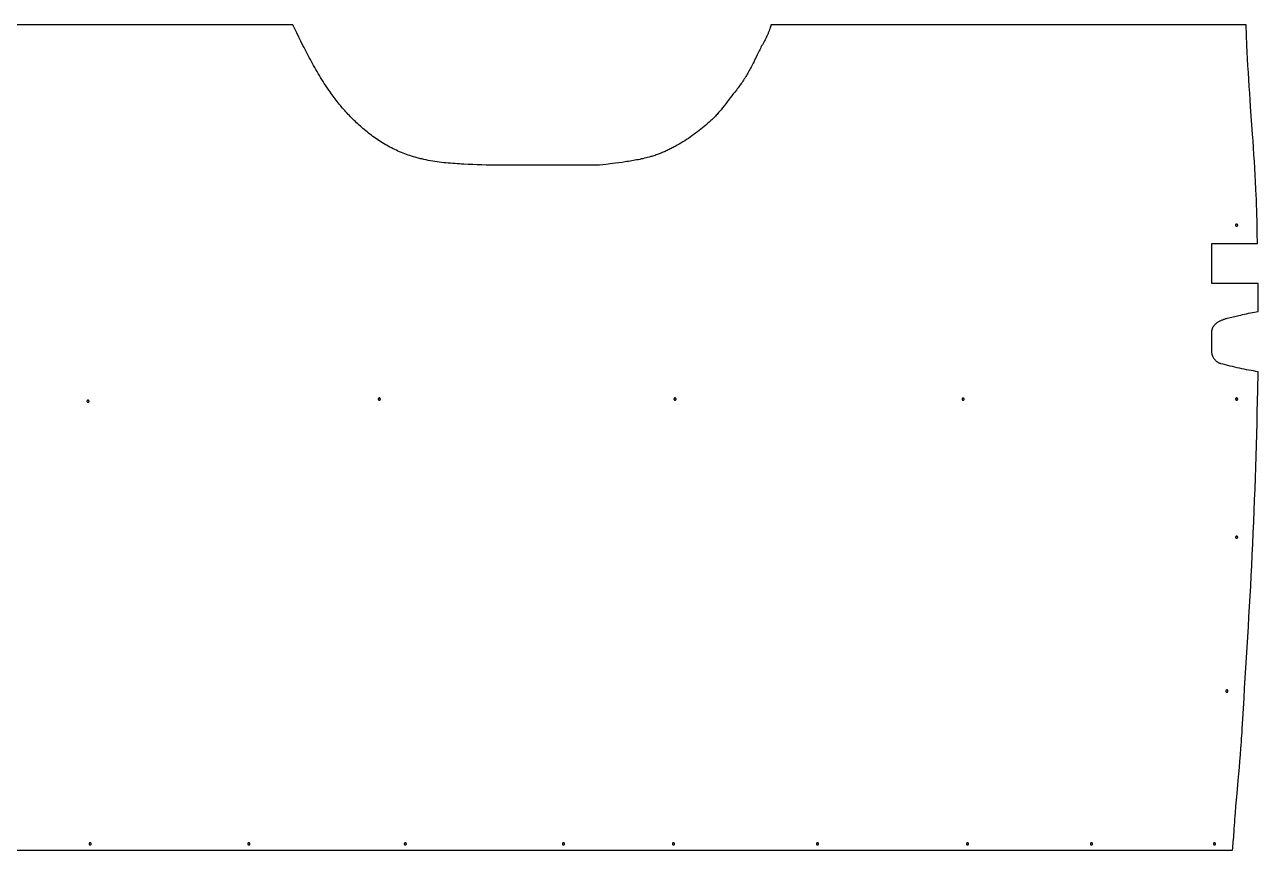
# Model space of a CAD drawing. Extents: x 123 to 9383, y -9826 to -282.
# Drawn here: x 2188 to 4466, y -6494 to -4970 of the extents above; entities that cross this region are included whole.
import ezdxf

# ---------------------------------------------------------------- set-up
doc = ezdxf.new("R2010")
doc.units = 0
doc.layers.add('Default_Layer', color=1, linetype='CONTINUOUS')

msp = doc.modelspace()

# ---------------------------------------------------------------- linework, layer by layer
at = {"layer": 'Default_Layer'}
msp.add_lwpolyline([(1762.6, -6494.4), (4418.1, -6494.4), (4418.1, -6494.4), (4418.1, -6494.4), (4418.2, -6493.7), (4418.4, -6490.2), (4418.7, -6486.7), (4419, -6482.6), (4419.4, -6478.5), (4420.1, -6470.4), (4420.5, -6465), (4420.8, -6460.6), (4421.2, -6454.6), (4421.6, -6448.7), (4422, -6442.7), (4422.4, -6436.8), (4422.9, -6430.8), (4423.4, -6424.9), (4424.3, -6413), (4425.3, -6401.1), (4426.4, -6389.2), (4428.5, -6365.4), (4429.6, -6353.5), (4430.6, -6341.7), (4431.6, -6329.8), (4432.6, -6317.9), (4433.5, -6306), (4434, -6300), (4434.4, -6294.1), (4434.8, -6288.1), (4435.2, -6282.2), (4435.6, -6276.2), (4435.9, -6270.3), (4437, -6251.4), (4438.1, -6232.6), (4439.2, -6213.8), (4440.3, -6195), (4442.6, -6157.3), (4444.9, -6119.6), (4447.2, -6082), (4448.3, -6063.1), (4449.4, -6044.3), (4450.4, -6025.5), (4451.5, -6006.6), (4452.5, -5987.8), (4453.5, -5969), (4454.4, -5948.7), (4455.4, -5928.5), (4456.3, -5908.3), (4457.2, -5888.1), (4458, -5867.8), (4458.7, -5847.6), (4459.5, -5827.4), (4460.2, -5807.1), (4460.8, -5786.9), (4461.5, -5766.7), (4462.1, -5746.4), (4462.6, -5726.2), (4463.2, -5706), (4463.7, -5685.7), (4464.2, -5665.5), (4464.7, -5645.2), (4465.6, -5611), (4461.2, -5610.3), (4456.9, -5609.6), (4452.5, -5608.8), (4448.2, -5608), (4443.8, -5607.2), (4439.5, -5606.3), (4435.2, -5605.4), (4430.8, -5604.5), (4426.5, -5603.5), (4422.2, -5602.5), (4417.9, -5601.5), (4413.6, -5600.5), (4409.3, -5599.4), (4405.1, -5598.4), (4400.8, -5597.3), (4396.5, -5596.2), (4395.6, -5595.9), (4394.7, -5595.6), (4393.8, -5595.3), (4393, -5594.9), (4392.2, -5594.5), (4391.4, -5594), (4390.6, -5593.6), (4389.8, -5593), (4389.1, -5592.5), (4388.4, -5591.9), (4387.7, -5591.3), (4387, -5590.7), (4386.4, -5590), (4385.8, -5589.3), (4385.2, -5588.6), (4384.6, -5587.9), (4384.1, -5587.1), (4383.5, -5586.3), (4383.1, -5585.5), (4382.6, -5584.7), (4382.2, -5583.9), (4381.8, -5583.1), (4381.4, -5582.2), (4381.1, -5581.4), (4380.8, -5580.5), (4380.6, -5579.6), (4380.4, -5578.7), (4380.2, -5577.8), (4380, -5576.9), (4379.9, -5576), (4379.8, -5575.1), (4379.8, -5574.2), (4379.8, -5536.9), (4379.9, -5536.2), (4379.9, -5535.6), (4380, -5534.9), (4380.1, -5534.3), (4380.3, -5533.7), (4380.4, -5533), (4380.6, -5532.4), (4380.8, -5531.8), (4381, -5531.3), (4381.2, -5530.7), (4381.4, -5530.1), (4381.7, -5529.6), (4381.9, -5529), (4382.2, -5528.5), (4382.5, -5528), (4382.8, -5527.4), (4383.2, -5526.9), (4383.5, -5526.4), (4383.9, -5525.9), (4384.2, -5525.5), (4384.6, -5525), (4385, -5524.5), (4385.9, -5523.6), (4386.7, -5522.8), (4387.7, -5521.9), (4388.6, -5521.1), (4389.6, -5520.4), (4390.7, -5519.7), (4391.7, -5519), (4392.8, -5518.3), (4393.9, -5517.7), (4395.1, -5517.1), (4396.2, -5516.5), (4397.4, -5516), (4398.6, -5515.4), (4399.8, -5515), (4401, -5514.5), (4402.2, -5514.1), (4403.4, -5513.7), (4404.6, -5513.3), (4405.8, -5513), (4407, -5512.6), (4408.2, -5512.3), (4422.2, -5508.9), (4429.4, -5507.1), (4433, -5506.3), (4436.6, -5505.5), (4440.2, -5504.7), (4443.8, -5503.9), (4447.4, -5503.1), (4451.1, -5502.4), (4454.7, -5501.8), (4458.3, -5501.1), (4461.9, -5500.6), (4465.4, -5500), (4465.4, -5448.2), (4379.6, -5448.2), (4379.6, -5374), (4463.8, -5374), (4463.8, -5367.7), (4463.7, -5361.4), (4463.7, -5355.1), (4463.6, -5348.7), (4463.5, -5342.4), (4463.4, -5336.1), (4463.3, -5329.8), (4463.1, -5323.5), (4462.9, -5317.2), (4462.7, -5310.9), (4462.5, -5304.6), (4462.3, -5298.3), (4462, -5292), (4461.7, -5285.7), (4461.2, -5273.1), (4460.5, -5260.5), (4459.8, -5247.9), (4459.1, -5235.3), (4458.3, -5222.7), (4457.5, -5210.2), (4456.7, -5197.6), (4455.8, -5185), (4455, -5172.4), (4453.2, -5147.2), (4451.4, -5122), (4450.5, -5109.4), (4449.7, -5096.8), (4448.8, -5084.2), (4448, -5071.5), (4447.2, -5058.9), (4446.5, -5046.3), (4445.8, -5033.7), (4445.1, -5021), (4444.5, -5008.4), (4444.2, -5002.1), (4444, -4995.8), (4443.7, -4989.4), (4443.5, -4983.1), (4443.3, -4976.8), (4443.1, -4970.4), (3565.8, -4970.4), (3565.8, -4970.6), (3565.8, -4970.8), (3565.7, -4971.2), (3565.6, -4971.6), (3565.5, -4972.1), (3565.2, -4973.1), (3564.9, -4974), (3564.7, -4974.7), (3564.5, -4975.3), (3564.1, -4976.6), (3563.7, -4977.8), (3563.2, -4979.1), (3562.1, -4981.6), (3561.6, -4982.9), (3561.2, -4984.1), (3560.7, -4985.3), (3560.3, -4986.5), (3559.8, -4987.7), (3559.3, -4988.9), (3558.8, -4990.1), (3558.2, -4991.3), (3557.1, -4993.6), (3556, -4995.9), (3554.8, -4998.3), (3553.6, -5000.5), (3552.3, -5002.8), (3549.8, -5007.4), (3548.5, -5009.7), (3547.3, -5011.9), (3546.1, -5014.2), (3544.9, -5016.5), (3543.7, -5018.8), (3542.7, -5021.2), (3540.5, -5025.8), (3538.4, -5030.4), (3536.2, -5034.9), (3533.9, -5039.5), (3532.8, -5041.7), (3531.6, -5044), (3530.4, -5046.3), (3529.3, -5048.5), (3528.1, -5050.8), (3526.8, -5053), (3525.6, -5055.2), (3524.4, -5057.4), (3523.1, -5059.6), (3521.8, -5061.8), (3520.5, -5064), (3519.2, -5066.2), (3517.8, -5068.3), (3516.5, -5070.5), (3515.1, -5072.6), (3513.7, -5074.7), (3512.3, -5076.9), (3510.9, -5078.9), (3509.4, -5081), (3507.9, -5083.1), (3506.4, -5085.1), (3504.9, -5087.1), (3503.4, -5089.1), (3501.8, -5091.1), (3498.9, -5094.7), (3496.1, -5098.3), (3493.3, -5102), (3490.6, -5105.6), (3485, -5112.9), (3482.2, -5116.6), (3479.4, -5120.2), (3476.5, -5123.8), (3475, -5125.6), (3473.6, -5127.4), (3472.1, -5129.1), (3470.6, -5130.9), (3469.1, -5132.6), (3467.6, -5134.3), (3466.1, -5136), (3464.6, -5137.7), (3463, -5139.4), (3461.4, -5141.1), (3459.8, -5142.7), (3458.2, -5144.3), (3456.5, -5145.9), (3454.8, -5147.5), (3451.8, -5150.2), (3448.8, -5152.9), (3445.7, -5155.6), (3442.6, -5158.3), (3439.4, -5160.9), (3436.3, -5163.4), (3433.1, -5165.9), (3429.8, -5168.4), (3426.5, -5170.8), (3423.3, -5173.2), (3419.9, -5175.6), (3416.6, -5177.9), (3413.2, -5180.2), (3409.8, -5182.4), (3406.4, -5184.6), (3402.9, -5186.8), (3399.5, -5188.9), (3395.9, -5191), (3392.4, -5193), (3388.8, -5195), (3387.1, -5196), (3385.3, -5197), (3383.4, -5197.9), (3381.6, -5198.9), (3379.8, -5199.8), (3378, -5200.7), (3376.1, -5201.6), (3374.3, -5202.4), (3372.4, -5203.3), (3370.6, -5204.2), (3368.7, -5205), (3366.8, -5205.8), (3365, -5206.6), (3363.1, -5207.4), (3361.2, -5208.1), (3359.3, -5208.8), (3357.4, -5209.6), (3355.5, -5210.3), (3353.5, -5210.9), (3351.6, -5211.6), (3349.7, -5212.2), (3347.7, -5212.8), (3345.8, -5213.4), (3343.8, -5214), (3340.9, -5214.8), (3338, -5215.6), (3335.1, -5216.3), (3332.2, -5217), (3329.3, -5217.7), (3326.3, -5218.3), (3323.4, -5219), (3320.5, -5219.6), (3317.5, -5220.1), (3314.6, -5220.7), (3311.6, -5221.2), (3308.6, -5221.7), (3305.7, -5222.2), (3302.7, -5222.7), (3299.7, -5223.2), (3296.8, -5223.6), (3290.8, -5224.5), (3284.8, -5225.3), (3278.9, -5226), (3272.9, -5226.8), (3261, -5228.2), (3255, -5228.9), (3249.1, -5229.6), (3093.1, -5229.6), (3040, -5229.6), (3031.7, -5229.3), (3023.5, -5228.9), (3015.2, -5228.6), (3006.9, -5228.2), (2998.6, -5227.8), (2994.5, -5227.6), (2990.3, -5227.4), (2986.2, -5227.1), (2982.1, -5226.9), (2978, -5226.6), (2973.9, -5226.2), (2969.7, -5225.9), (2965.6, -5225.5), (2961.5, -5225.1), (2957.4, -5224.6), (2953.3, -5224.1), (2949.2, -5223.5), (2945.2, -5222.9), (2941.1, -5222.3), (2937, -5221.6), (2932.9, -5220.9), (2928.9, -5220.1), (2924.8, -5219.2), (2922.8, -5218.8), (2920.8, -5218.3), (2918.8, -5217.8), (2916.7, -5217.3), (2914.7, -5216.8), (2912.7, -5216.3), (2910.7, -5215.7), (2908.7, -5215.1), (2905.4, -5214.2), (2902.2, -5213.2), (2899, -5212.1), (2895.8, -5211), (2892.6, -5209.9), (2889.4, -5208.7), (2886.3, -5207.5), (2883.2, -5206.2), (2880.1, -5204.9), (2877, -5203.6), (2874, -5202.2), (2870.9, -5200.7), (2867.9, -5199.3), (2864.9, -5197.7), (2861.9, -5196.2), (2859, -5194.6), (2856.1, -5193), (2853.2, -5191.3), (2850.3, -5189.6), (2847.4, -5187.8), (2844.6, -5186), (2841.7, -5184.2), (2838.9, -5182.3), (2836.2, -5180.5), (2833.4, -5178.5), (2830.7, -5176.6), (2828, -5174.6), (2825.3, -5172.5), (2822.6, -5170.5), (2820, -5168.4), (2817.4, -5166.2), (2814.8, -5164.1), (2812.4, -5162), (2810, -5160), (2807.6, -5157.9), (2805.3, -5155.8), (2803, -5153.6), (2800.7, -5151.5), (2798.4, -5149.3), (2796.1, -5147.1), (2793.9, -5144.9), (2791.7, -5142.7), (2789.5, -5140.5), (2787.3, -5138.2), (2785.2, -5135.9), (2783, -5133.6), (2780.9, -5131.3), (2778.8, -5129), (2776.7, -5126.6), (2774.7, -5124.3), (2772.6, -5121.9), (2770.6, -5119.5), (2768.6, -5117), (2766.7, -5114.6), (2764.7, -5112.1), (2762.8, -5109.7), (2760.8, -5107.2), (2758.9, -5104.7), (2757.1, -5102.2), (2755.2, -5099.6), (2753.4, -5097.1), (2751.5, -5094.5), (2749.7, -5091.9), (2748, -5089.4), (2745.6, -5085.8), (2743.3, -5082.3), (2740.9, -5078.8), (2738.7, -5075.2), (2736.4, -5071.6), (2734.2, -5068), (2732, -5064.4), (2729.8, -5060.7), (2727.7, -5057.1), (2725.5, -5053.4), (2723.4, -5049.7), (2721.3, -5046), (2719.3, -5042.3), (2717.2, -5038.6), (2715.2, -5034.8), (2713.2, -5031.1), (2711.2, -5027.3), (2709.3, -5023.6), (2707.3, -5019.8), (2705.4, -5016), (2703.5, -5012.3), (2701.6, -5008.5), (2697.8, -5000.9), (2694.1, -4993.3), (2690.4, -4985.6), (2686.7, -4978), (2683.1, -4970.4), (1818, -4970.4)], dxfattribs=at)
for points in [[(4423.6, -5340.4), (4423.6, -5340.6), (4423.6, -5340.8), (4423.7, -5341), (4423.7, -5341.2), (4423.8, -5341.4), (4423.9, -5341.6), (4424, -5341.7), (4424.2, -5341.8), (4424.3, -5342), (4424.4, -5342.1), (4424.6, -5342.2), (4424.8, -5342.3), (4425, -5342.3), (4425.2, -5342.4), (4425.4, -5342.4), (4425.6, -5342.4), (4425.8, -5342.4), (4426, -5342.4), (4426.2, -5342.3), (4426.3, -5342.3), (4426.5, -5342.2), (4426.7, -5342.1), (4426.8, -5342), (4427, -5341.8), (4427.1, -5341.7), (4427.2, -5341.6), (4427.3, -5341.4), (4427.4, -5341.2), (4427.5, -5341), (4427.5, -5340.8), (4427.6, -5340.6), (4427.6, -5340.4), (4427.6, -5340.2), (4427.5, -5340), (4427.5, -5339.8), (4427.4, -5339.7), (4427.3, -5339.5), (4427.2, -5339.3), (4427.1, -5339.2), (4427, -5339), (4426.8, -5338.9), (4426.7, -5338.8), (4426.5, -5338.7), (4426.3, -5338.6), (4426.2, -5338.5), (4426, -5338.5), (4425.8, -5338.4), (4425.6, -5338.4), (4425.4, -5338.4), (4425.2, -5338.5), (4425, -5338.5), (4424.8, -5338.6), (4424.6, -5338.7), (4424.4, -5338.8), (4424.3, -5338.9), (4424.2, -5339), (4424, -5339.2), (4423.9, -5339.3), (4423.8, -5339.5), (4423.7, -5339.7), (4423.7, -5339.8), (4423.6, -5340), (4423.6, -5340.2), (4423.6, -5340.4)], [(2302.6, -5665.4), (2302.6, -5665.6), (2302.6, -5665.8), (2302.7, -5666), (2302.7, -5666.2), (2302.8, -5666.4), (2302.9, -5666.6), (2303, -5666.7), (2303.2, -5666.8), (2303.3, -5667), (2303.4, -5667.1), (2303.6, -5667.2), (2303.8, -5667.3), (2304, -5667.3), (2304.2, -5667.4), (2304.4, -5667.4), (2304.6, -5667.4), (2304.8, -5667.4), (2305, -5667.4), (2305.2, -5667.3), (2305.3, -5667.3), (2305.5, -5667.2), (2305.7, -5667.1), (2305.8, -5667), (2306, -5666.8), (2306.1, -5666.7), (2306.2, -5666.6), (2306.3, -5666.4), (2306.4, -5666.2), (2306.5, -5666), (2306.5, -5665.8), (2306.6, -5665.6), (2306.6, -5665.4), (2306.6, -5665.2), (2306.5, -5665), (2306.5, -5664.8), (2306.4, -5664.7), (2306.3, -5664.5), (2306.2, -5664.3), (2306.1, -5664.2), (2306, -5664), (2305.8, -5663.9), (2305.7, -5663.8), (2305.5, -5663.7), (2305.3, -5663.6), (2305.2, -5663.5), (2305, -5663.5), (2304.8, -5663.4), (2304.6, -5663.4), (2304.4, -5663.4), (2304.2, -5663.5), (2304, -5663.5), (2303.8, -5663.6), (2303.6, -5663.7), (2303.4, -5663.8), (2303.3, -5663.9), (2303.2, -5664), (2303, -5664.2), (2302.9, -5664.3), (2302.8, -5664.5), (2302.7, -5664.7), (2302.7, -5664.8), (2302.6, -5665), (2302.6, -5665.2), (2302.6, -5665.4)], [(2840.6, -5661.4), (2840.6, -5661.6), (2840.6, -5661.8), (2840.7, -5662), (2840.7, -5662.2), (2840.8, -5662.4), (2840.9, -5662.6), (2841, -5662.7), (2841.2, -5662.8), (2841.3, -5663), (2841.4, -5663.1), (2841.6, -5663.2), (2841.8, -5663.3), (2842, -5663.3), (2842.2, -5663.4), (2842.4, -5663.4), (2842.6, -5663.4), (2842.8, -5663.4), (2843, -5663.4), (2843.2, -5663.3), (2843.3, -5663.3), (2843.5, -5663.2), (2843.7, -5663.1), (2843.8, -5663), (2844, -5662.8), (2844.1, -5662.7), (2844.2, -5662.6), (2844.3, -5662.4), (2844.4, -5662.2), (2844.5, -5662), (2844.5, -5661.8), (2844.6, -5661.6), (2844.6, -5661.4), (2844.6, -5661.2), (2844.5, -5661), (2844.5, -5660.8), (2844.4, -5660.7), (2844.3, -5660.5), (2844.2, -5660.3), (2844.1, -5660.2), (2844, -5660), (2843.8, -5659.9), (2843.7, -5659.8), (2843.5, -5659.7), (2843.3, -5659.6), (2843.2, -5659.5), (2843, -5659.5), (2842.8, -5659.4), (2842.6, -5659.4), (2842.4, -5659.4), (2842.2, -5659.5), (2842, -5659.5), (2841.8, -5659.6), (2841.6, -5659.7), (2841.4, -5659.8), (2841.3, -5659.9), (2841.2, -5660), (2841, -5660.2), (2840.9, -5660.3), (2840.8, -5660.5), (2840.7, -5660.7), (2840.7, -5660.8), (2840.6, -5661), (2840.6, -5661.2), (2840.6, -5661.4)], [(3386.6, -5661.4), (3386.6, -5661.6), (3386.6, -5661.8), (3386.7, -5662), (3386.7, -5662.2), (3386.8, -5662.4), (3386.9, -5662.6), (3387, -5662.7), (3387.2, -5662.8), (3387.3, -5663), (3387.4, -5663.1), (3387.6, -5663.2), (3387.8, -5663.3), (3388, -5663.3), (3388.2, -5663.4), (3388.4, -5663.4), (3388.6, -5663.4), (3388.8, -5663.4), (3389, -5663.4), (3389.2, -5663.3), (3389.3, -5663.3), (3389.5, -5663.2), (3389.7, -5663.1), (3389.8, -5663), (3390, -5662.8), (3390.1, -5662.7), (3390.2, -5662.6), (3390.3, -5662.4), (3390.4, -5662.2), (3390.5, -5662), (3390.5, -5661.8), (3390.6, -5661.6), (3390.6, -5661.4), (3390.6, -5661.2), (3390.5, -5661), (3390.5, -5660.8), (3390.4, -5660.7), (3390.3, -5660.5), (3390.2, -5660.3), (3390.1, -5660.2), (3390, -5660), (3389.8, -5659.9), (3389.7, -5659.8), (3389.5, -5659.7), (3389.3, -5659.6), (3389.2, -5659.5), (3389, -5659.5), (3388.8, -5659.4), (3388.6, -5659.4), (3388.4, -5659.4), (3388.2, -5659.5), (3388, -5659.5), (3387.8, -5659.6), (3387.6, -5659.7), (3387.4, -5659.8), (3387.3, -5659.9), (3387.2, -5660), (3387, -5660.2), (3386.9, -5660.3), (3386.8, -5660.5), (3386.7, -5660.7), (3386.7, -5660.8), (3386.6, -5661), (3386.6, -5661.2), (3386.6, -5661.4)], [(3918.6, -5661.4), (3918.6, -5661.6), (3918.6, -5661.8), (3918.7, -5662), (3918.7, -5662.2), (3918.8, -5662.4), (3918.9, -5662.6), (3919, -5662.7), (3919.2, -5662.8), (3919.3, -5663), (3919.4, -5663.1), (3919.6, -5663.2), (3919.8, -5663.3), (3920, -5663.3), (3920.2, -5663.4), (3920.4, -5663.4), (3920.6, -5663.4), (3920.8, -5663.4), (3921, -5663.4), (3921.2, -5663.3), (3921.3, -5663.3), (3921.5, -5663.2), (3921.7, -5663.1), (3921.8, -5663), (3922, -5662.8), (3922.1, -5662.7), (3922.2, -5662.6), (3922.3, -5662.4), (3922.4, -5662.2), (3922.5, -5662), (3922.5, -5661.8), (3922.6, -5661.6), (3922.6, -5661.4), (3922.6, -5661.2), (3922.5, -5661), (3922.5, -5660.8), (3922.4, -5660.7), (3922.3, -5660.5), (3922.2, -5660.3), (3922.1, -5660.2), (3922, -5660), (3921.8, -5659.9), (3921.7, -5659.8), (3921.5, -5659.7), (3921.3, -5659.6), (3921.2, -5659.5), (3921, -5659.5), (3920.8, -5659.4), (3920.6, -5659.4), (3920.4, -5659.4), (3920.2, -5659.5), (3920, -5659.5), (3919.8, -5659.6), (3919.6, -5659.7), (3919.4, -5659.8), (3919.3, -5659.9), (3919.2, -5660), (3919, -5660.2), (3918.9, -5660.3), (3918.8, -5660.5), (3918.7, -5660.7), (3918.7, -5660.8), (3918.6, -5661), (3918.6, -5661.2), (3918.6, -5661.4)], [(4423.6, -5661.4), (4423.6, -5661.6), (4423.6, -5661.8), (4423.7, -5662), (4423.7, -5662.2), (4423.8, -5662.4), (4423.9, -5662.6), (4424, -5662.7), (4424.2, -5662.8), (4424.3, -5663), (4424.4, -5663.1), (4424.6, -5663.2), (4424.8, -5663.3), (4425, -5663.3), (4425.2, -5663.4), (4425.4, -5663.4), (4425.6, -5663.4), (4425.8, -5663.4), (4426, -5663.4), (4426.2, -5663.3), (4426.3, -5663.3), (4426.5, -5663.2), (4426.7, -5663.1), (4426.8, -5663), (4427, -5662.8), (4427.1, -5662.7), (4427.2, -5662.6), (4427.3, -5662.4), (4427.4, -5662.2), (4427.5, -5662), (4427.5, -5661.8), (4427.6, -5661.6), (4427.6, -5661.4), (4427.6, -5661.2), (4427.5, -5661), (4427.5, -5660.8), (4427.4, -5660.7), (4427.3, -5660.5), (4427.2, -5660.3), (4427.1, -5660.2), (4427, -5660), (4426.8, -5659.9), (4426.7, -5659.8), (4426.5, -5659.7), (4426.3, -5659.6), (4426.2, -5659.5), (4426, -5659.5), (4425.8, -5659.4), (4425.6, -5659.4), (4425.4, -5659.4), (4425.2, -5659.5), (4425, -5659.5), (4424.8, -5659.6), (4424.6, -5659.7), (4424.4, -5659.8), (4424.3, -5659.9), (4424.2, -5660), (4424, -5660.2), (4423.9, -5660.3), (4423.8, -5660.5), (4423.7, -5660.7), (4423.7, -5660.8), (4423.6, -5661), (4423.6, -5661.2), (4423.6, -5661.4)], [(4423.6, -5916.4), (4423.6, -5916.6), (4423.6, -5916.8), (4423.7, -5917), (4423.7, -5917.2), (4423.8, -5917.4), (4423.9, -5917.6), (4424, -5917.7), (4424.2, -5917.8), (4424.3, -5918), (4424.4, -5918.1), (4424.6, -5918.2), (4424.8, -5918.3), (4425, -5918.3), (4425.2, -5918.4), (4425.4, -5918.4), (4425.6, -5918.4), (4425.8, -5918.4), (4426, -5918.4), (4426.2, -5918.3), (4426.3, -5918.3), (4426.5, -5918.2), (4426.7, -5918.1), (4426.8, -5918), (4427, -5917.8), (4427.1, -5917.7), (4427.2, -5917.6), (4427.3, -5917.4), (4427.4, -5917.2), (4427.5, -5917), (4427.5, -5916.8), (4427.6, -5916.6), (4427.6, -5916.4), (4427.6, -5916.2), (4427.5, -5916), (4427.5, -5915.8), (4427.4, -5915.7), (4427.3, -5915.5), (4427.2, -5915.3), (4427.1, -5915.2), (4427, -5915), (4426.8, -5914.9), (4426.7, -5914.8), (4426.5, -5914.7), (4426.3, -5914.6), (4426.2, -5914.5), (4426, -5914.5), (4425.8, -5914.4), (4425.6, -5914.4), (4425.4, -5914.4), (4425.2, -5914.5), (4425, -5914.5), (4424.8, -5914.6), (4424.6, -5914.7), (4424.4, -5914.8), (4424.3, -5914.9), (4424.2, -5915), (4424, -5915.2), (4423.9, -5915.3), (4423.8, -5915.5), (4423.7, -5915.7), (4423.7, -5915.8), (4423.6, -5916), (4423.6, -5916.2), (4423.6, -5916.4)], [(4405.6, -6200.4), (4405.6, -6200.6), (4405.6, -6200.8), (4405.7, -6201), (4405.7, -6201.2), (4405.8, -6201.4), (4405.9, -6201.6), (4406, -6201.7), (4406.2, -6201.8), (4406.3, -6202), (4406.4, -6202.1), (4406.6, -6202.2), (4406.8, -6202.3), (4407, -6202.3), (4407.2, -6202.4), (4407.4, -6202.4), (4407.6, -6202.4), (4407.8, -6202.4), (4408, -6202.4), (4408.2, -6202.3), (4408.3, -6202.3), (4408.5, -6202.2), (4408.7, -6202.1), (4408.8, -6202), (4409, -6201.8), (4409.1, -6201.7), (4409.2, -6201.6), (4409.3, -6201.4), (4409.4, -6201.2), (4409.5, -6201), (4409.5, -6200.8), (4409.6, -6200.6), (4409.6, -6200.4), (4409.6, -6200.2), (4409.5, -6200), (4409.5, -6199.8), (4409.4, -6199.7), (4409.3, -6199.5), (4409.2, -6199.3), (4409.1, -6199.2), (4409, -6199), (4408.8, -6198.9), (4408.7, -6198.8), (4408.5, -6198.7), (4408.3, -6198.6), (4408.2, -6198.5), (4408, -6198.5), (4407.8, -6198.4), (4407.6, -6198.4), (4407.4, -6198.4), (4407.2, -6198.5), (4407, -6198.5), (4406.8, -6198.6), (4406.6, -6198.7), (4406.4, -6198.8), (4406.3, -6198.9), (4406.2, -6199), (4406, -6199.2), (4405.9, -6199.3), (4405.8, -6199.5), (4405.7, -6199.7), (4405.7, -6199.8), (4405.6, -6200), (4405.6, -6200.2), (4405.6, -6200.4)], [(2306.6, -6482.4), (2306.6, -6482.6), (2306.6, -6482.8), (2306.7, -6483), (2306.7, -6483.2), (2306.8, -6483.4), (2306.9, -6483.6), (2307, -6483.7), (2307.2, -6483.8), (2307.3, -6484), (2307.4, -6484.1), (2307.6, -6484.2), (2307.8, -6484.3), (2308, -6484.3), (2308.2, -6484.4), (2308.4, -6484.4), (2308.6, -6484.4), (2308.8, -6484.4), (2309, -6484.4), (2309.2, -6484.3), (2309.3, -6484.3), (2309.5, -6484.2), (2309.7, -6484.1), (2309.8, -6484), (2310, -6483.8), (2310.1, -6483.7), (2310.2, -6483.6), (2310.3, -6483.4), (2310.4, -6483.2), (2310.5, -6483), (2310.5, -6482.8), (2310.6, -6482.6), (2310.6, -6482.4), (2310.6, -6482.2), (2310.5, -6482), (2310.5, -6481.8), (2310.4, -6481.7), (2310.3, -6481.5), (2310.2, -6481.3), (2310.1, -6481.2), (2310, -6481), (2309.8, -6480.9), (2309.7, -6480.8), (2309.5, -6480.7), (2309.3, -6480.6), (2309.2, -6480.5), (2309, -6480.5), (2308.8, -6480.4), (2308.6, -6480.4), (2308.4, -6480.4), (2308.2, -6480.5), (2308, -6480.5), (2307.8, -6480.6), (2307.6, -6480.7), (2307.4, -6480.8), (2307.3, -6480.9), (2307.2, -6481), (2307, -6481.2), (2306.9, -6481.3), (2306.8, -6481.5), (2306.7, -6481.7), (2306.7, -6481.8), (2306.6, -6482), (2306.6, -6482.2), (2306.6, -6482.4)], [(2599.6, -6482.4), (2599.6, -6482.6), (2599.6, -6482.8), (2599.7, -6483), (2599.7, -6483.2), (2599.8, -6483.4), (2599.9, -6483.6), (2600, -6483.7), (2600.2, -6483.8), (2600.3, -6484), (2600.4, -6484.1), (2600.6, -6484.2), (2600.8, -6484.3), (2601, -6484.3), (2601.2, -6484.4), (2601.4, -6484.4), (2601.6, -6484.4), (2601.8, -6484.4), (2602, -6484.4), (2602.2, -6484.3), (2602.3, -6484.3), (2602.5, -6484.2), (2602.7, -6484.1), (2602.8, -6484), (2603, -6483.8), (2603.1, -6483.7), (2603.2, -6483.6), (2603.3, -6483.4), (2603.4, -6483.2), (2603.5, -6483), (2603.5, -6482.8), (2603.6, -6482.6), (2603.6, -6482.4), (2603.6, -6482.2), (2603.5, -6482), (2603.5, -6481.8), (2603.4, -6481.7), (2603.3, -6481.5), (2603.2, -6481.3), (2603.1, -6481.2), (2603, -6481), (2602.8, -6480.9), (2602.7, -6480.8), (2602.5, -6480.7), (2602.3, -6480.6), (2602.2, -6480.5), (2602, -6480.5), (2601.8, -6480.4), (2601.6, -6480.4), (2601.4, -6480.4), (2601.2, -6480.5), (2601, -6480.5), (2600.8, -6480.6), (2600.6, -6480.7), (2600.4, -6480.8), (2600.3, -6480.9), (2600.2, -6481), (2600, -6481.2), (2599.9, -6481.3), (2599.8, -6481.5), (2599.7, -6481.7), (2599.7, -6481.8), (2599.6, -6482), (2599.6, -6482.2), (2599.6, -6482.4)], [(2888.6, -6482.4), (2888.6, -6482.6), (2888.6, -6482.8), (2888.7, -6483), (2888.7, -6483.2), (2888.8, -6483.4), (2888.9, -6483.6), (2889, -6483.7), (2889.2, -6483.8), (2889.3, -6484), (2889.4, -6484.1), (2889.6, -6484.2), (2889.8, -6484.3), (2890, -6484.3), (2890.2, -6484.4), (2890.4, -6484.4), (2890.6, -6484.4), (2890.8, -6484.4), (2891, -6484.4), (2891.2, -6484.3), (2891.3, -6484.3), (2891.5, -6484.2), (2891.7, -6484.1), (2891.8, -6484), (2892, -6483.8), (2892.1, -6483.7), (2892.2, -6483.6), (2892.3, -6483.4), (2892.4, -6483.2), (2892.5, -6483), (2892.5, -6482.8), (2892.6, -6482.6), (2892.6, -6482.4), (2892.6, -6482.2), (2892.5, -6482), (2892.5, -6481.8), (2892.4, -6481.7), (2892.3, -6481.5), (2892.2, -6481.3), (2892.1, -6481.2), (2892, -6481), (2891.8, -6480.9), (2891.7, -6480.8), (2891.5, -6480.7), (2891.3, -6480.6), (2891.2, -6480.5), (2891, -6480.5), (2890.8, -6480.4), (2890.6, -6480.4), (2890.4, -6480.4), (2890.2, -6480.5), (2890, -6480.5), (2889.8, -6480.6), (2889.6, -6480.7), (2889.4, -6480.8), (2889.3, -6480.9), (2889.2, -6481), (2889, -6481.2), (2888.9, -6481.3), (2888.8, -6481.5), (2888.7, -6481.7), (2888.7, -6481.8), (2888.6, -6482), (2888.6, -6482.2), (2888.6, -6482.4)], [(3180.6, -6482.4), (3180.6, -6482.6), (3180.6, -6482.8), (3180.7, -6483), (3180.7, -6483.2), (3180.8, -6483.4), (3180.9, -6483.6), (3181, -6483.7), (3181.2, -6483.8), (3181.3, -6484), (3181.4, -6484.1), (3181.6, -6484.2), (3181.8, -6484.3), (3182, -6484.3), (3182.2, -6484.4), (3182.4, -6484.4), (3182.6, -6484.4), (3182.8, -6484.4), (3183, -6484.4), (3183.2, -6484.3), (3183.3, -6484.3), (3183.5, -6484.2), (3183.7, -6484.1), (3183.8, -6484), (3184, -6483.8), (3184.1, -6483.7), (3184.2, -6483.6), (3184.3, -6483.4), (3184.4, -6483.2), (3184.5, -6483), (3184.5, -6482.8), (3184.6, -6482.6), (3184.6, -6482.4), (3184.6, -6482.2), (3184.5, -6482), (3184.5, -6481.8), (3184.4, -6481.7), (3184.3, -6481.5), (3184.2, -6481.3), (3184.1, -6481.2), (3184, -6481), (3183.8, -6480.9), (3183.7, -6480.8), (3183.5, -6480.7), (3183.3, -6480.6), (3183.2, -6480.5), (3183, -6480.5), (3182.8, -6480.4), (3182.6, -6480.4), (3182.4, -6480.4), (3182.2, -6480.5), (3182, -6480.5), (3181.8, -6480.6), (3181.6, -6480.7), (3181.4, -6480.8), (3181.3, -6480.9), (3181.2, -6481), (3181, -6481.2), (3180.9, -6481.3), (3180.8, -6481.5), (3180.7, -6481.7), (3180.7, -6481.8), (3180.6, -6482), (3180.6, -6482.2), (3180.6, -6482.4)], [(3383.6, -6482.4), (3383.6, -6482.6), (3383.6, -6482.8), (3383.7, -6483), (3383.7, -6483.2), (3383.8, -6483.4), (3383.9, -6483.6), (3384, -6483.7), (3384.2, -6483.8), (3384.3, -6484), (3384.4, -6484.1), (3384.6, -6484.2), (3384.8, -6484.3), (3385, -6484.3), (3385.2, -6484.4), (3385.4, -6484.4), (3385.6, -6484.4), (3385.8, -6484.4), (3386, -6484.4), (3386.2, -6484.3), (3386.3, -6484.3), (3386.5, -6484.2), (3386.7, -6484.1), (3386.8, -6484), (3387, -6483.8), (3387.1, -6483.7), (3387.2, -6483.6), (3387.3, -6483.4), (3387.4, -6483.2), (3387.5, -6483), (3387.5, -6482.8), (3387.6, -6482.6), (3387.6, -6482.4), (3387.6, -6482.2), (3387.5, -6482), (3387.5, -6481.8), (3387.4, -6481.7), (3387.3, -6481.5), (3387.2, -6481.3), (3387.1, -6481.2), (3387, -6481), (3386.8, -6480.9), (3386.7, -6480.8), (3386.5, -6480.7), (3386.3, -6480.6), (3386.2, -6480.5), (3386, -6480.5), (3385.8, -6480.4), (3385.6, -6480.4), (3385.4, -6480.4), (3385.2, -6480.5), (3385, -6480.5), (3384.8, -6480.6), (3384.6, -6480.7), (3384.4, -6480.8), (3384.3, -6480.9), (3384.2, -6481), (3384, -6481.2), (3383.9, -6481.3), (3383.8, -6481.5), (3383.7, -6481.7), (3383.7, -6481.8), (3383.6, -6482), (3383.6, -6482.2), (3383.6, -6482.4)], [(3649.6, -6482.4), (3649.6, -6482.6), (3649.6, -6482.8), (3649.7, -6483), (3649.7, -6483.2), (3649.8, -6483.4), (3649.9, -6483.6), (3650, -6483.7), (3650.2, -6483.8), (3650.3, -6484), (3650.4, -6484.1), (3650.6, -6484.2), (3650.8, -6484.3), (3651, -6484.3), (3651.2, -6484.4), (3651.4, -6484.4), (3651.6, -6484.4), (3651.8, -6484.4), (3652, -6484.4), (3652.2, -6484.3), (3652.3, -6484.3), (3652.5, -6484.2), (3652.7, -6484.1), (3652.8, -6484), (3653, -6483.8), (3653.1, -6483.7), (3653.2, -6483.6), (3653.3, -6483.4), (3653.4, -6483.2), (3653.5, -6483), (3653.5, -6482.8), (3653.6, -6482.6), (3653.6, -6482.4), (3653.6, -6482.2), (3653.5, -6482), (3653.5, -6481.8), (3653.4, -6481.7), (3653.3, -6481.5), (3653.2, -6481.3), (3653.1, -6481.2), (3653, -6481), (3652.8, -6480.9), (3652.7, -6480.8), (3652.5, -6480.7), (3652.3, -6480.6), (3652.2, -6480.5), (3652, -6480.5), (3651.8, -6480.4), (3651.6, -6480.4), (3651.4, -6480.4), (3651.2, -6480.5), (3651, -6480.5), (3650.8, -6480.6), (3650.6, -6480.7), (3650.4, -6480.8), (3650.3, -6480.9), (3650.2, -6481), (3650, -6481.2), (3649.9, -6481.3), (3649.8, -6481.5), (3649.7, -6481.7), (3649.7, -6481.8), (3649.6, -6482), (3649.6, -6482.2), (3649.6, -6482.4)], [(3926.6, -6482.4), (3926.6, -6482.6), (3926.6, -6482.8), (3926.7, -6483), (3926.7, -6483.2), (3926.8, -6483.4), (3926.9, -6483.6), (3927, -6483.7), (3927.2, -6483.8), (3927.3, -6484), (3927.4, -6484.1), (3927.6, -6484.2), (3927.8, -6484.3), (3928, -6484.3), (3928.2, -6484.4), (3928.4, -6484.4), (3928.6, -6484.4), (3928.8, -6484.4), (3929, -6484.4), (3929.2, -6484.3), (3929.3, -6484.3), (3929.5, -6484.2), (3929.7, -6484.1), (3929.8, -6484), (3930, -6483.8), (3930.1, -6483.7), (3930.2, -6483.6), (3930.3, -6483.4), (3930.4, -6483.2), (3930.5, -6483), (3930.5, -6482.8), (3930.6, -6482.6), (3930.6, -6482.4), (3930.6, -6482.2), (3930.5, -6482), (3930.5, -6481.8), (3930.4, -6481.7), (3930.3, -6481.5), (3930.2, -6481.3), (3930.1, -6481.2), (3930, -6481), (3929.8, -6480.9), (3929.7, -6480.8), (3929.5, -6480.7), (3929.3, -6480.6), (3929.2, -6480.5), (3929, -6480.5), (3928.8, -6480.4), (3928.6, -6480.4), (3928.4, -6480.4), (3928.2, -6480.5), (3928, -6480.5), (3927.8, -6480.6), (3927.6, -6480.7), (3927.4, -6480.8), (3927.3, -6480.9), (3927.2, -6481), (3927, -6481.2), (3926.9, -6481.3), (3926.8, -6481.5), (3926.7, -6481.7), (3926.7, -6481.8), (3926.6, -6482), (3926.6, -6482.2), (3926.6, -6482.4)], [(4155.6, -6482.4), (4155.6, -6482.6), (4155.6, -6482.8), (4155.7, -6483), (4155.7, -6483.2), (4155.8, -6483.4), (4155.9, -6483.6), (4156, -6483.7), (4156.2, -6483.8), (4156.3, -6484), (4156.4, -6484.1), (4156.6, -6484.2), (4156.8, -6484.3), (4157, -6484.3), (4157.2, -6484.4), (4157.4, -6484.4), (4157.6, -6484.4), (4157.8, -6484.4), (4158, -6484.4), (4158.2, -6484.3), (4158.3, -6484.3), (4158.5, -6484.2), (4158.7, -6484.1), (4158.8, -6484), (4159, -6483.8), (4159.1, -6483.7), (4159.2, -6483.6), (4159.3, -6483.4), (4159.4, -6483.2), (4159.5, -6483), (4159.5, -6482.8), (4159.6, -6482.6), (4159.6, -6482.4), (4159.6, -6482.2), (4159.5, -6482), (4159.5, -6481.8), (4159.4, -6481.7), (4159.3, -6481.5), (4159.2, -6481.3), (4159.1, -6481.2), (4159, -6481), (4158.8, -6480.9), (4158.7, -6480.8), (4158.5, -6480.7), (4158.3, -6480.6), (4158.2, -6480.5), (4158, -6480.5), (4157.8, -6480.4), (4157.6, -6480.4), (4157.4, -6480.4), (4157.2, -6480.5), (4157, -6480.5), (4156.8, -6480.6), (4156.6, -6480.7), (4156.4, -6480.8), (4156.3, -6480.9), (4156.2, -6481), (4156, -6481.2), (4155.9, -6481.3), (4155.8, -6481.5), (4155.7, -6481.7), (4155.7, -6481.8), (4155.6, -6482), (4155.6, -6482.2), (4155.6, -6482.4)], [(4382.6, -6482.4), (4382.6, -6482.6), (4382.6, -6482.8), (4382.7, -6483), (4382.7, -6483.2), (4382.8, -6483.4), (4382.9, -6483.6), (4383, -6483.7), (4383.2, -6483.8), (4383.3, -6484), (4383.4, -6484.1), (4383.6, -6484.2), (4383.8, -6484.3), (4384, -6484.3), (4384.2, -6484.4), (4384.4, -6484.4), (4384.6, -6484.4), (4384.8, -6484.4), (4385, -6484.4), (4385.2, -6484.3), (4385.3, -6484.3), (4385.5, -6484.2), (4385.7, -6484.1), (4385.8, -6484), (4386, -6483.8), (4386.1, -6483.7), (4386.2, -6483.6), (4386.3, -6483.4), (4386.4, -6483.2), (4386.5, -6483), (4386.5, -6482.8), (4386.6, -6482.6), (4386.6, -6482.4), (4386.6, -6482.2), (4386.5, -6482), (4386.5, -6481.8), (4386.4, -6481.7), (4386.3, -6481.5), (4386.2, -6481.3), (4386.1, -6481.2), (4386, -6481), (4385.8, -6480.9), (4385.7, -6480.8), (4385.5, -6480.7), (4385.3, -6480.6), (4385.2, -6480.5), (4385, -6480.5), (4384.8, -6480.4), (4384.6, -6480.4), (4384.4, -6480.4), (4384.2, -6480.5), (4384, -6480.5), (4383.8, -6480.6), (4383.6, -6480.7), (4383.4, -6480.8), (4383.3, -6480.9), (4383.2, -6481), (4383, -6481.2), (4382.9, -6481.3), (4382.8, -6481.5), (4382.7, -6481.7), (4382.7, -6481.8), (4382.6, -6482), (4382.6, -6482.2), (4382.6, -6482.4)]]:
    msp.add_lwpolyline(points, close=True, dxfattribs=at)

doc.saveas('drawing.dxf')
